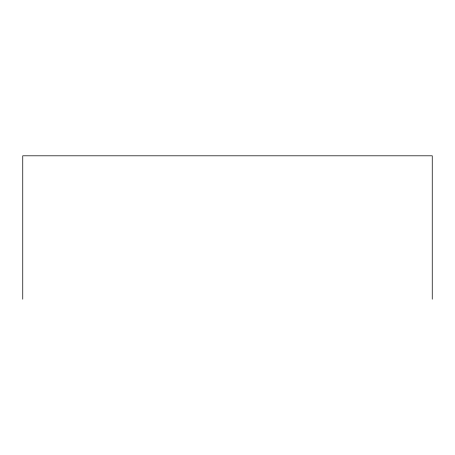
<?xml version="1.0" encoding="UTF-8"?>
<svg xmlns="http://www.w3.org/2000/svg" width="455" height="455" viewBox="0 0 455 455"><rect width="100%" height="100%" fill="white"/><g stroke="black" fill="none" stroke-linecap="round" stroke-linejoin="round"><path stroke-width="0.68" d="M432.25 299.197L432.25 155.803L22.75 155.803L22.75 299.197"/></g></svg>
